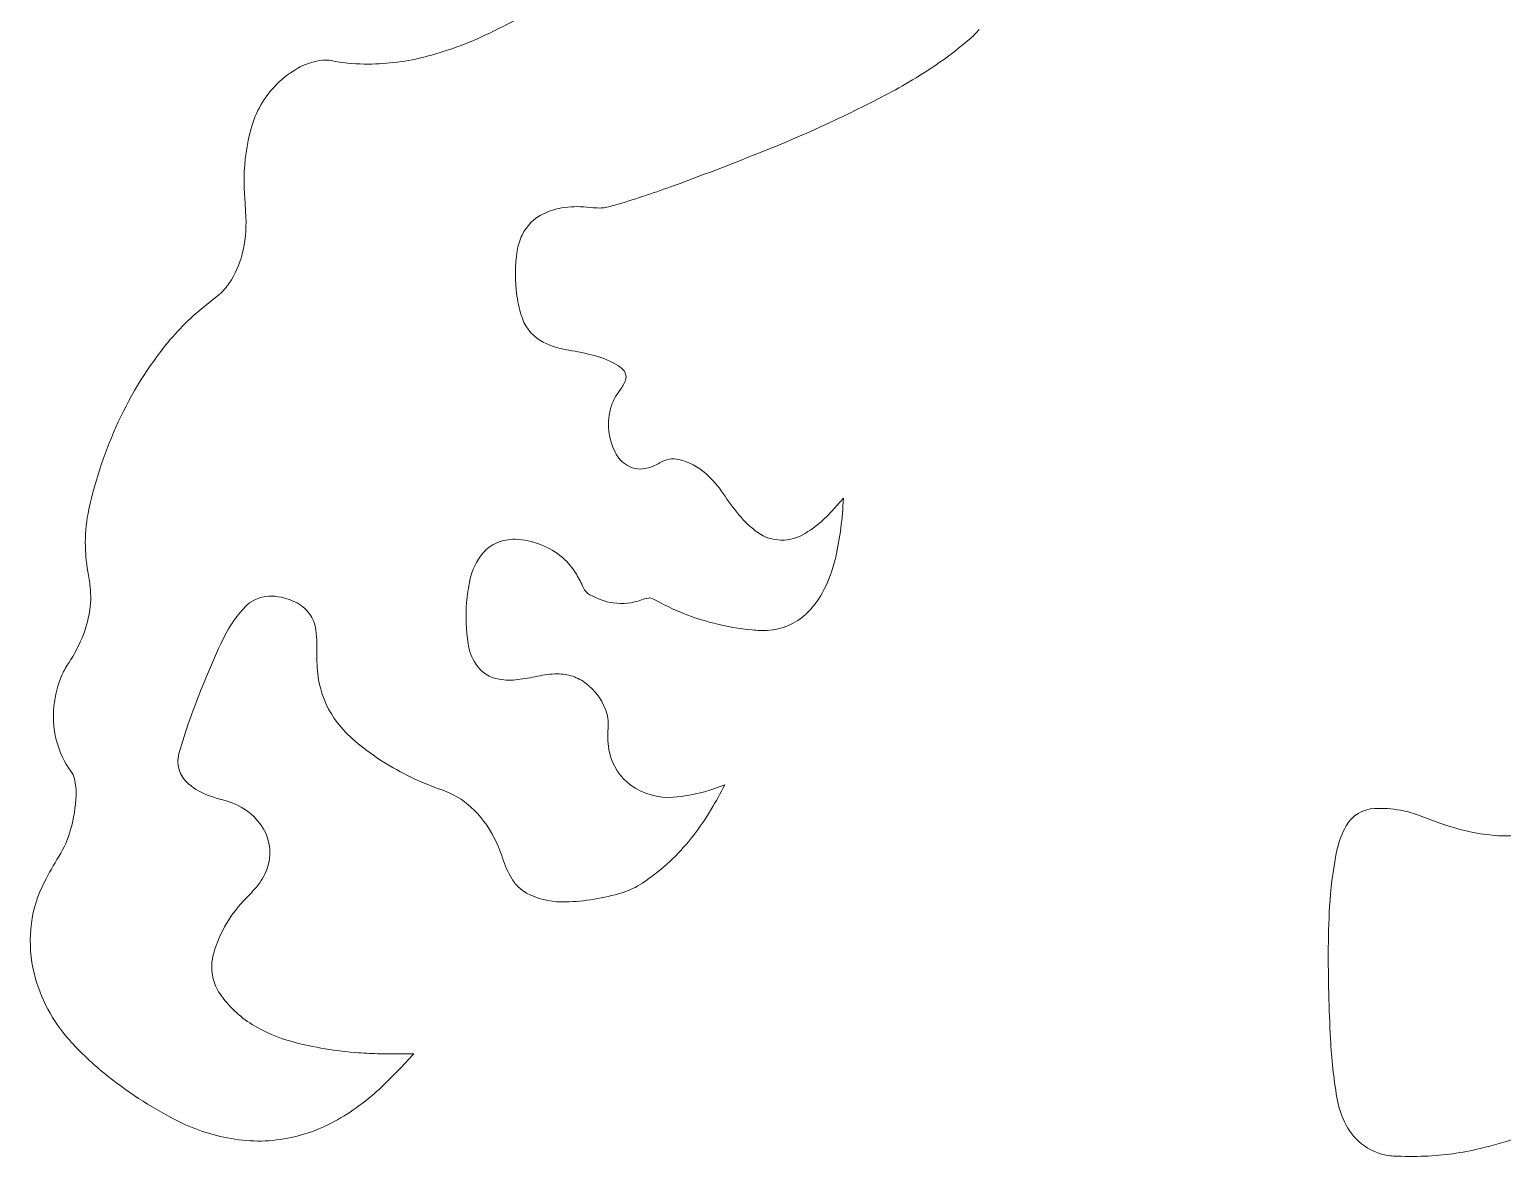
# Model space of a CAD drawing. Header units: centimetres. Extents: x -10.7 to 10.9, y -7.9 to 10.7.
# Drawn here: x -4.864 to -2.41, y 1.142 to 3.02 of the extents above; entities that cross this region are included whole.
import ezdxf

# ---------------------------------------------------------------- set-up
doc = ezdxf.new("R2010")
doc.units = ezdxf.units.CM
doc.header["$MEASUREMENT"] = 0
doc.layers.add('Capa 1', color=7, linetype='Continuous')

msp = doc.modelspace()

# ---------------------------------------------------------------- linework, layer by layer
at = {"layer": 'Capa 1', "color": 250, "lineweight": 18}
for points, knots in [([(-4.50525, 2.74044), (-4.50607, 2.75134), (-4.50639, 2.76229), (-4.50618, 2.77323), (-4.50618, 2.77323), (-4.50568, 2.80103), (-4.50171, 2.82864), (-4.49441, 2.85546), (-4.49441, 2.85546), (-4.48694, 2.88285), (-4.47256, 2.90788), (-4.45266, 2.92812), (-4.45266, 2.92812), (-4.44097, 2.94001), (-4.4275, 2.95004), (-4.41274, 2.9578), (-4.41274, 2.9578), (-4.40104, 2.96396), (-4.38823, 2.96777), (-4.37505, 2.96899), (-4.37505, 2.96899), (-4.37041, 2.96942), (-4.36574, 2.9692), (-4.36118, 2.96832), (-4.36118, 2.96832), (-4.34295, 2.9648), (-4.32448, 2.96288), (-4.30592, 2.96261), (-4.30592, 2.96261), (-4.27303, 2.96213), (-4.24024, 2.96588), (-4.20831, 2.97377), (-4.20831, 2.97377), (-4.16991, 2.98327), (-4.13263, 2.99686), (-4.09711, 3.01428), (-4.09711, 3.01428), (-4.05743, 3.03374), (-4.01836, 3.05442), (-3.97996, 3.07628), (-3.97996, 3.07628), (-3.94874, 3.09406), (-3.91923, 3.11465), (-3.89175, 3.13779), (-3.89175, 3.13779), (-3.86332, 3.16174), (-3.83849, 3.18965), (-3.81796, 3.22063), (-3.81796, 3.22063), (-3.80645, 3.23804), (-3.79763, 3.25709), (-3.79184, 3.27713), (-3.79184, 3.27713), (-3.79011, 3.28314), (-3.78876, 3.28926), (-3.78783, 3.29543), (-3.78783, 3.29543), (-3.78624, 3.30608), (-3.78505, 3.31678), (-3.78426, 3.3275), (-3.78426, 3.3275), (-3.78378, 3.33406), (-3.78294, 3.34059), (-3.78173, 3.34704), (-3.78173, 3.34704), (-3.78029, 3.35476), (-3.77628, 3.36177), (-3.77033, 3.3669), (-3.77033, 3.3669), (-3.76413, 3.37224), (-3.75631, 3.37532), (-3.74812, 3.37562), (-3.74812, 3.37562), (-3.73759, 3.37601), (-3.72715, 3.37368), (-3.71778, 3.36885), (-3.71778, 3.36885), (-3.71217, 3.36597), (-3.70673, 3.36282), (-3.70142, 3.35942), (-3.70142, 3.35942), (-3.69153, 3.35308), (-3.68067, 3.34839), (-3.66926, 3.34552), (-3.66926, 3.34552), (-3.65861, 3.34285), (-3.64759, 3.34189), (-3.63664, 3.34272), (-3.63664, 3.34272), (-3.62114, 3.34387), (-3.60604, 3.34819), (-3.59226, 3.35543), (-3.59226, 3.35543), (-3.57062, 3.3668), (-3.55361, 3.38532), (-3.54415, 3.40786), (-3.54415, 3.40786), (-3.53533, 3.42885), (-3.53032, 3.45126), (-3.52936, 3.47402), (-3.52936, 3.47402), (-3.52839, 3.49668), (-3.53081, 3.51934), (-3.53655, 3.54129), (-3.53655, 3.54129), (-3.5392, 3.55149), (-3.54387, 3.56105), (-3.5503, 3.5694), (-3.5503, 3.5694), (-3.56058, 3.58276), (-3.57626, 3.59085), (-3.5931, 3.5915), (-3.5931, 3.5915), (-3.61111, 3.59219), (-3.62908, 3.58972), (-3.64625, 3.5842), (-3.64625, 3.5842), (-3.66089, 3.57948), (-3.67491, 3.57301), (-3.688, 3.56493), (-3.688, 3.56493), (-3.69504, 3.56061), (-3.70226, 3.55659), (-3.70965, 3.55292), (-3.70965, 3.55292), (-3.71927, 3.54814), (-3.73013, 3.54637), (-3.74076, 3.54788), (-3.74076, 3.54788), (-3.76987, 3.55201), (-3.7972, 3.56439), (-3.8195, 3.58355), (-3.8195, 3.58355), (-3.83129, 3.5937), (-3.84153, 3.60551), (-3.8499, 3.61862), (-3.8499, 3.61862), (-3.85496, 3.62652), (-3.85798, 3.63555), (-3.85869, 3.64491), (-3.85869, 3.64491), (-3.85919, 3.65157), (-3.85937, 3.65825), (-3.85919, 3.66493), (-3.85919, 3.66493), (-3.85885, 3.67738), (-3.86022, 3.68981), (-3.86325, 3.70189), (-3.86325, 3.70189), (-3.86863, 3.72328), (-3.87715, 3.74374), (-3.88853, 3.76261), (-3.88853, 3.76261), (-3.90443, 3.78897), (-3.92308, 3.81354), (-3.94417, 3.83597), (-3.94417, 3.83597), (-3.95627, 3.84883), (-3.96897, 3.86111), (-3.98224, 3.87276)], [0, 0, 0, 0, 0.0243902, 0.0243902, 0.0243902, 0.0243902, 0.0487805, 0.0487805, 0.0487805, 0.0487805, 0.0731707, 0.0731707, 0.0731707, 0.0731707, 0.097561, 0.097561, 0.097561, 0.097561, 0.1219512, 0.1219512, 0.1219512, 0.1219512, 0.1463415, 0.1463415, 0.1463415, 0.1463415, 0.1707317, 0.1707317, 0.1707317, 0.1707317, 0.195122, 0.195122, 0.195122, 0.195122, 0.2195122, 0.2195122, 0.2195122, 0.2195122, 0.2439024, 0.2439024, 0.2439024, 0.2439024, 0.2682927, 0.2682927, 0.2682927, 0.2682927, 0.2926829, 0.2926829, 0.2926829, 0.2926829, 0.3170732, 0.3170732, 0.3170732, 0.3170732, 0.3414634, 0.3414634, 0.3414634, 0.3414634, 0.3658537, 0.3658537, 0.3658537, 0.3658537, 0.3902439, 0.3902439, 0.3902439, 0.3902439, 0.4146341, 0.4146341, 0.4146341, 0.4146341, 0.4390244, 0.4390244, 0.4390244, 0.4390244, 0.4634146, 0.4634146, 0.4634146, 0.4634146, 0.4878049, 0.4878049, 0.4878049, 0.4878049, 0.5121951, 0.5121951, 0.5121951, 0.5121951, 0.5365854, 0.5365854, 0.5365854, 0.5365854, 0.5609756, 0.5609756, 0.5609756, 0.5609756, 0.5853659, 0.5853659, 0.5853659, 0.5853659, 0.6097561, 0.6097561, 0.6097561, 0.6097561, 0.6341463, 0.6341463, 0.6341463, 0.6341463, 0.6585366, 0.6585366, 0.6585366, 0.6585366, 0.6829268, 0.6829268, 0.6829268, 0.6829268, 0.7073171, 0.7073171, 0.7073171, 0.7073171, 0.7317073, 0.7317073, 0.7317073, 0.7317073, 0.7560976, 0.7560976, 0.7560976, 0.7560976, 0.7804878, 0.7804878, 0.7804878, 0.7804878, 0.804878, 0.804878, 0.804878, 0.804878, 0.8292683, 0.8292683, 0.8292683, 0.8292683, 0.8536585, 0.8536585, 0.8536585, 0.8536585, 0.8780488, 0.8780488, 0.8780488, 0.8780488, 0.902439, 0.902439, 0.902439, 0.902439, 0.9268293, 0.9268293, 0.9268293, 0.9268293, 0.9512195, 0.9512195, 0.9512195, 0.9512195, 1, 1, 1, 1]), ([(-3.28144, 3.02026), (-3.28578, 3.01513), (-3.29051, 3.01035), (-3.29556, 3.00593), (-3.29556, 3.00593), (-3.31231, 2.99134), (-3.32985, 2.97769), (-3.34813, 2.96509), (-3.34813, 2.96509), (-3.37713, 2.9451), (-3.40729, 2.92688), (-3.43846, 2.9105), (-3.43846, 2.9105), (-3.50056, 2.87789), (-3.56423, 2.84835), (-3.62925, 2.82203), (-3.62925, 2.82203), (-3.68248, 2.80048), (-3.7361, 2.77981), (-3.79003, 2.76005), (-3.79003, 2.76005), (-3.82068, 2.74883), (-3.85167, 2.73851), (-3.88294, 2.72912), (-3.88294, 2.72912), (-3.89011, 2.72696), (-3.89739, 2.72508), (-3.90472, 2.7235), (-3.90472, 2.7235), (-3.90728, 2.72293), (-3.90992, 2.72266), (-3.91254, 2.7227), (-3.91254, 2.7227), (-3.92011, 2.72277), (-3.92767, 2.72321), (-3.93521, 2.72405), (-3.93521, 2.72405), (-3.94924, 2.72558), (-3.96341, 2.72514), (-3.97732, 2.72273), (-3.97732, 2.72273), (-3.98775, 2.72093), (-3.99786, 2.71771), (-4.00741, 2.71316), (-4.00741, 2.71316), (-4.02302, 2.70571), (-4.03562, 2.69316), (-4.04316, 2.6776), (-4.04316, 2.6776), (-4.04715, 2.66936), (-4.04988, 2.66057), (-4.05126, 2.65154), (-4.05126, 2.65154), (-4.05507, 2.62657), (-4.05524, 2.60119), (-4.05176, 2.57619), (-4.05176, 2.57619), (-4.04997, 2.56327), (-4.04686, 2.5506), (-4.0425, 2.53832), (-4.0425, 2.53832), (-4.03645, 2.52128), (-4.02404, 2.50725), (-4.00785, 2.49916), (-4.00785, 2.49916), (-3.9946, 2.49255), (-3.98041, 2.48802), (-3.96579, 2.48571), (-3.96579, 2.48571), (-3.95124, 2.48341), (-3.9368, 2.4804), (-3.92255, 2.47666), (-3.92255, 2.47666), (-3.90854, 2.47301), (-3.89514, 2.46735), (-3.88276, 2.45988), (-3.88276, 2.45988), (-3.87899, 2.45761), (-3.87571, 2.45464), (-3.87309, 2.45113), (-3.87309, 2.45113), (-3.86989, 2.44685), (-3.869, 2.44127), (-3.87074, 2.43623), (-3.87074, 2.43623), (-3.87279, 2.43032), (-3.87576, 2.4248), (-3.87958, 2.41986), (-3.87958, 2.41986), (-3.88316, 2.41521), (-3.88635, 2.4103), (-3.88913, 2.40514), (-3.88913, 2.40514), (-3.89245, 2.39899), (-3.89492, 2.39242), (-3.8965, 2.38563), (-3.8965, 2.38563), (-3.90197, 2.36203), (-3.89906, 2.33727), (-3.88826, 2.31559), (-3.88826, 2.31559), (-3.88368, 2.30641), (-3.87655, 2.29873), (-3.86771, 2.29352), (-3.86771, 2.29352), (-3.85907, 2.28843), (-3.84891, 2.28662), (-3.83906, 2.2884), (-3.83906, 2.2884), (-3.82998, 2.29006), (-3.82131, 2.2934), (-3.81347, 2.29824), (-3.81347, 2.29824), (-3.804, 2.30411), (-3.79257, 2.30596), (-3.78174, 2.30337), (-3.78174, 2.30337), (-3.76515, 2.29941), (-3.74978, 2.29139), (-3.73703, 2.28003), (-3.73703, 2.28003), (-3.72602, 2.2702), (-3.71629, 2.25904), (-3.70806, 2.24678), (-3.70806, 2.24678), (-3.69986, 2.23458), (-3.69109, 2.22277), (-3.68178, 2.21139), (-3.68178, 2.21139), (-3.67261, 2.20016), (-3.66199, 2.19019), (-3.65021, 2.18172), (-3.65021, 2.18172), (-3.63904, 2.1737), (-3.62564, 2.16931), (-3.61187, 2.16919), (-3.61187, 2.16919), (-3.59774, 2.16905), (-3.58384, 2.17288), (-3.57177, 2.18025), (-3.57177, 2.18025), (-3.55868, 2.18826), (-3.54653, 2.19773), (-3.53557, 2.20849)], [0, 0, 0, 0, 0.027027, 0.027027, 0.027027, 0.027027, 0.0540541, 0.0540541, 0.0540541, 0.0540541, 0.0810811, 0.0810811, 0.0810811, 0.0810811, 0.1081081, 0.1081081, 0.1081081, 0.1081081, 0.1351351, 0.1351351, 0.1351351, 0.1351351, 0.1621622, 0.1621622, 0.1621622, 0.1621622, 0.1891892, 0.1891892, 0.1891892, 0.1891892, 0.2162162, 0.2162162, 0.2162162, 0.2162162, 0.2432432, 0.2432432, 0.2432432, 0.2432432, 0.2702703, 0.2702703, 0.2702703, 0.2702703, 0.2972973, 0.2972973, 0.2972973, 0.2972973, 0.3243243, 0.3243243, 0.3243243, 0.3243243, 0.3513514, 0.3513514, 0.3513514, 0.3513514, 0.3783784, 0.3783784, 0.3783784, 0.3783784, 0.4054054, 0.4054054, 0.4054054, 0.4054054, 0.4324324, 0.4324324, 0.4324324, 0.4324324, 0.4594595, 0.4594595, 0.4594595, 0.4594595, 0.4864865, 0.4864865, 0.4864865, 0.4864865, 0.5135135, 0.5135135, 0.5135135, 0.5135135, 0.5405405, 0.5405405, 0.5405405, 0.5405405, 0.5675676, 0.5675676, 0.5675676, 0.5675676, 0.5945946, 0.5945946, 0.5945946, 0.5945946, 0.6216216, 0.6216216, 0.6216216, 0.6216216, 0.6486486, 0.6486486, 0.6486486, 0.6486486, 0.6756757, 0.6756757, 0.6756757, 0.6756757, 0.7027027, 0.7027027, 0.7027027, 0.7027027, 0.7297297, 0.7297297, 0.7297297, 0.7297297, 0.7567568, 0.7567568, 0.7567568, 0.7567568, 0.7837838, 0.7837838, 0.7837838, 0.7837838, 0.8108108, 0.8108108, 0.8108108, 0.8108108, 0.8378378, 0.8378378, 0.8378378, 0.8378378, 0.8648649, 0.8648649, 0.8648649, 0.8648649, 0.8918919, 0.8918919, 0.8918919, 0.8918919, 0.9189189, 0.9189189, 0.9189189, 0.9189189, 0.9459459, 0.9459459, 0.9459459, 0.9459459, 1, 1, 1, 1]), ([(-4.5482, 2.57805), (-4.54163, 2.5838), (-4.53585, 2.59036), (-4.53096, 2.59759), (-4.53096, 2.59759), (-4.52104, 2.61223), (-4.51378, 2.62846), (-4.50947, 2.64561), (-4.50947, 2.64561), (-4.50435, 2.66588), (-4.50226, 2.6868), (-4.50325, 2.70768)], [0, 0, 0, 0, 0.25, 0.25, 0.25, 0.25, 0.5, 0.5, 0.5, 0.5, 1, 1, 1, 1]), ([(-3.70517, 1.7614), (-3.71262, 1.74741), (-3.72039, 1.73358), (-3.72845, 1.71992), (-3.72845, 1.71992), (-3.73957, 1.70114), (-3.75215, 1.68326), (-3.76612, 1.66647), (-3.76612, 1.66647), (-3.78812, 1.64002), (-3.81384, 1.6169), (-3.84245, 1.59781), (-3.84245, 1.59781), (-3.853, 1.59079), (-3.86451, 1.58534), (-3.87662, 1.58165), (-3.87662, 1.58165), (-3.90717, 1.57231), (-3.93885, 1.56713), (-3.97078, 1.5662), (-3.97078, 1.5662), (-3.99055, 1.56563), (-4.0102, 1.56942), (-4.02834, 1.57728), (-4.02834, 1.57728), (-4.03517, 1.58022), (-4.04148, 1.58421), (-4.04709, 1.58909), (-4.04709, 1.58909), (-4.05236, 1.59368), (-4.05684, 1.59909), (-4.06036, 1.60512), (-4.06036, 1.60512), (-4.06659, 1.61583), (-4.07166, 1.62719), (-4.07548, 1.63897), (-4.07548, 1.63897), (-4.07931, 1.65074), (-4.08404, 1.6622), (-4.08963, 1.67323), (-4.08963, 1.67323), (-4.09935, 1.6924), (-4.11245, 1.70967), (-4.12827, 1.72421), (-4.12827, 1.72421), (-4.14215, 1.73696), (-4.15849, 1.7467), (-4.17629, 1.75286), (-4.17629, 1.75286), (-4.20861, 1.76401), (-4.23965, 1.77859), (-4.26886, 1.79635), (-4.26886, 1.79635), (-4.28384, 1.80543), (-4.29824, 1.81546), (-4.31194, 1.82636), (-4.31194, 1.82636), (-4.32381, 1.83578), (-4.33479, 1.84626), (-4.34476, 1.85767), (-4.34476, 1.85767), (-4.36076, 1.87596), (-4.37234, 1.8977), (-4.37862, 1.92117), (-4.37862, 1.92117), (-4.38219, 1.93447), (-4.38423, 1.94812), (-4.38469, 1.96187), (-4.38469, 1.96187), (-4.38509, 1.97348), (-4.38527, 1.9851), (-4.38521, 1.99671), (-4.38521, 1.99671), (-4.38517, 2.0042), (-4.3856, 2.01168), (-4.38652, 2.0191), (-4.38652, 2.0191), (-4.3877, 2.02898), (-4.39144, 2.03837), (-4.39736, 2.04636), (-4.39736, 2.04636), (-4.40364, 2.05487), (-4.41189, 2.0617), (-4.42143, 2.06626), (-4.42143, 2.06626), (-4.43324, 2.07194), (-4.44605, 2.07525), (-4.45914, 2.076), (-4.45914, 2.076), (-4.47476, 2.07691), (-4.49004, 2.07139), (-4.50145, 2.0607), (-4.50145, 2.0607), (-4.5096, 2.05308), (-4.51687, 2.0446), (-4.52316, 2.0354), (-4.52316, 2.0354), (-4.53156, 2.02311), (-4.53888, 2.01013), (-4.54509, 1.99659), (-4.54509, 1.99659), (-4.56405, 1.95516), (-4.58127, 1.91295), (-4.59666, 1.87007), (-4.59666, 1.87007), (-4.60337, 1.8514), (-4.60942, 1.83251), (-4.6148, 1.8134), (-4.6148, 1.8134), (-4.61758, 1.80353), (-4.61708, 1.79301), (-4.61337, 1.78343), (-4.61337, 1.78343), (-4.61019, 1.77528), (-4.60497, 1.76807), (-4.59819, 1.76253), (-4.59819, 1.76253), (-4.58798, 1.75416), (-4.57643, 1.7476), (-4.56404, 1.74307), (-4.56404, 1.74307), (-4.5567, 1.7404), (-4.54922, 1.73813), (-4.54162, 1.7363), (-4.54162, 1.7363), (-4.52743, 1.73287), (-4.51399, 1.7268), (-4.50205, 1.71839), (-4.50205, 1.71839), (-4.49083, 1.71049), (-4.48139, 1.70035), (-4.47434, 1.68859), (-4.47434, 1.68859), (-4.46197, 1.66806), (-4.45976, 1.64296), (-4.46827, 1.62055), (-4.46827, 1.62055), (-4.47229, 1.61003), (-4.47803, 1.60027), (-4.48526, 1.59164), (-4.48526, 1.59164), (-4.49067, 1.58523), (-4.49633, 1.57904), (-4.50226, 1.57311), (-4.50226, 1.57311), (-4.52794, 1.54742), (-4.54669, 1.51567), (-4.55679, 1.48077), (-4.55679, 1.48077), (-4.56061, 1.46752), (-4.56109, 1.45352), (-4.55818, 1.44003), (-4.55818, 1.44003), (-4.55612, 1.43054), (-4.55224, 1.42156), (-4.54671, 1.41355), (-4.54671, 1.41355), (-4.53242, 1.39285), (-4.51403, 1.37532), (-4.49264, 1.36207), (-4.49264, 1.36207), (-4.47207, 1.34932), (-4.44974, 1.33969), (-4.42636, 1.33346), (-4.42636, 1.33346), (-4.39005, 1.32379), (-4.35292, 1.31758), (-4.31543, 1.31491), (-4.31543, 1.31491), (-4.30351, 1.31406), (-4.29154, 1.31351), (-4.27957, 1.31327), (-4.27957, 1.31327), (-4.2609, 1.31288), (-4.24223, 1.31279), (-4.22356, 1.31302), (-4.22356, 1.31302), (-4.24056, 1.29434), (-4.25817, 1.2762), (-4.27636, 1.25867), (-4.27636, 1.25867), (-4.30022, 1.23568), (-4.32708, 1.21601), (-4.35619, 1.20019), (-4.35619, 1.20019), (-4.3785, 1.18808), (-4.4024, 1.17919), (-4.4272, 1.17377), (-4.4272, 1.17377), (-4.46032, 1.16655), (-4.49454, 1.16586), (-4.52792, 1.17175), (-4.52792, 1.17175), (-4.56011, 1.17744), (-4.59128, 1.18796), (-4.62035, 1.20296), (-4.62035, 1.20296), (-4.6626, 1.22474), (-4.70247, 1.25085), (-4.73936, 1.28083), (-4.73936, 1.28083), (-4.76172, 1.299), (-4.78244, 1.31912), (-4.80128, 1.34092), (-4.80128, 1.34092), (-4.82975, 1.3739), (-4.84926, 1.41366), (-4.85795, 1.45635), (-4.85795, 1.45635), (-4.86291, 1.48073), (-4.86376, 1.5058), (-4.86048, 1.53046), (-4.86048, 1.53046), (-4.85727, 1.55456), (-4.84997, 1.57793), (-4.83887, 1.59957), (-4.83887, 1.59957), (-4.83145, 1.61409), (-4.82342, 1.62829), (-4.81482, 1.64215), (-4.81482, 1.64215), (-4.80619, 1.65609), (-4.79955, 1.67116), (-4.79514, 1.68694), (-4.79514, 1.68694), (-4.78997, 1.70547), (-4.7869, 1.72454), (-4.78605, 1.74376), (-4.78605, 1.74376), (-4.78563, 1.75304), (-4.78658, 1.76232), (-4.78884, 1.77132), (-4.78884, 1.77132), (-4.78999, 1.77591), (-4.792, 1.78021), (-4.79476, 1.78406), (-4.79476, 1.78406), (-4.80579, 1.79937), (-4.81391, 1.8166), (-4.81869, 1.83486), (-4.81869, 1.83486), (-4.823, 1.85139), (-4.82465, 1.86851), (-4.82356, 1.88557), (-4.82356, 1.88557), (-4.82241, 1.90376), (-4.81853, 1.92168), (-4.81206, 1.93872), (-4.81206, 1.93872), (-4.80915, 1.94644), (-4.80535, 1.95378), (-4.80079, 1.96065), (-4.80079, 1.96065), (-4.7923, 1.97337), (-4.78489, 1.98678), (-4.77859, 2.0007), (-4.77859, 2.0007), (-4.77176, 2.01582), (-4.76684, 2.03172), (-4.76397, 2.04805), (-4.76397, 2.04805), (-4.76146, 2.06215), (-4.76103, 2.07654), (-4.76266, 2.09079), (-4.76266, 2.09079), (-4.76367, 2.0995), (-4.76493, 2.10818), (-4.76645, 2.11682), (-4.76645, 2.11682), (-4.76926, 2.1329), (-4.7707, 2.14919), (-4.77075, 2.16551), (-4.77075, 2.16551), (-4.77079, 2.18404), (-4.76879, 2.20251), (-4.76477, 2.2206), (-4.76477, 2.2206), (-4.75364, 2.27078), (-4.73721, 2.31963), (-4.71576, 2.36632), (-4.71576, 2.36632), (-4.69395, 2.41381), (-4.66612, 2.45831), (-4.63299, 2.49872), (-4.63299, 2.49872), (-4.61236, 2.5239), (-4.58878, 2.54655), (-4.56281, 2.56615)], [0, 0, 0, 0, 0.0136986, 0.0136986, 0.0136986, 0.0136986, 0.0273973, 0.0273973, 0.0273973, 0.0273973, 0.0410959, 0.0410959, 0.0410959, 0.0410959, 0.0547945, 0.0547945, 0.0547945, 0.0547945, 0.0684932, 0.0684932, 0.0684932, 0.0684932, 0.0821918, 0.0821918, 0.0821918, 0.0821918, 0.0958904, 0.0958904, 0.0958904, 0.0958904, 0.109589, 0.109589, 0.109589, 0.109589, 0.1232877, 0.1232877, 0.1232877, 0.1232877, 0.1369863, 0.1369863, 0.1369863, 0.1369863, 0.1506849, 0.1506849, 0.1506849, 0.1506849, 0.1643836, 0.1643836, 0.1643836, 0.1643836, 0.1780822, 0.1780822, 0.1780822, 0.1780822, 0.1917808, 0.1917808, 0.1917808, 0.1917808, 0.2054795, 0.2054795, 0.2054795, 0.2054795, 0.2191781, 0.2191781, 0.2191781, 0.2191781, 0.2328767, 0.2328767, 0.2328767, 0.2328767, 0.2465753, 0.2465753, 0.2465753, 0.2465753, 0.260274, 0.260274, 0.260274, 0.260274, 0.2739726, 0.2739726, 0.2739726, 0.2739726, 0.2876712, 0.2876712, 0.2876712, 0.2876712, 0.3013699, 0.3013699, 0.3013699, 0.3013699, 0.3150685, 0.3150685, 0.3150685, 0.3150685, 0.3287671, 0.3287671, 0.3287671, 0.3287671, 0.3424658, 0.3424658, 0.3424658, 0.3424658, 0.3561644, 0.3561644, 0.3561644, 0.3561644, 0.369863, 0.369863, 0.369863, 0.369863, 0.3835616, 0.3835616, 0.3835616, 0.3835616, 0.3972603, 0.3972603, 0.3972603, 0.3972603, 0.4109589, 0.4109589, 0.4109589, 0.4109589, 0.4246575, 0.4246575, 0.4246575, 0.4246575, 0.4383562, 0.4383562, 0.4383562, 0.4383562, 0.4520548, 0.4520548, 0.4520548, 0.4520548, 0.4657534, 0.4657534, 0.4657534, 0.4657534, 0.4794521, 0.4794521, 0.4794521, 0.4794521, 0.4931507, 0.4931507, 0.4931507, 0.4931507, 0.5068493, 0.5068493, 0.5068493, 0.5068493, 0.5205479, 0.5205479, 0.5205479, 0.5205479, 0.5342466, 0.5342466, 0.5342466, 0.5342466, 0.5479452, 0.5479452, 0.5479452, 0.5479452, 0.5616438, 0.5616438, 0.5616438, 0.5616438, 0.5753425, 0.5753425, 0.5753425, 0.5753425, 0.5890411, 0.5890411, 0.5890411, 0.5890411, 0.6027397, 0.6027397, 0.6027397, 0.6027397, 0.6164384, 0.6164384, 0.6164384, 0.6164384, 0.630137, 0.630137, 0.630137, 0.630137, 0.6438356, 0.6438356, 0.6438356, 0.6438356, 0.6575342, 0.6575342, 0.6575342, 0.6575342, 0.6712329, 0.6712329, 0.6712329, 0.6712329, 0.6849315, 0.6849315, 0.6849315, 0.6849315, 0.6986301, 0.6986301, 0.6986301, 0.6986301, 0.7123288, 0.7123288, 0.7123288, 0.7123288, 0.7260274, 0.7260274, 0.7260274, 0.7260274, 0.739726, 0.739726, 0.739726, 0.739726, 0.7534247, 0.7534247, 0.7534247, 0.7534247, 0.7671233, 0.7671233, 0.7671233, 0.7671233, 0.7808219, 0.7808219, 0.7808219, 0.7808219, 0.7945205, 0.7945205, 0.7945205, 0.7945205, 0.8082192, 0.8082192, 0.8082192, 0.8082192, 0.8219178, 0.8219178, 0.8219178, 0.8219178, 0.8356164, 0.8356164, 0.8356164, 0.8356164, 0.8493151, 0.8493151, 0.8493151, 0.8493151, 0.8630137, 0.8630137, 0.8630137, 0.8630137, 0.8767123, 0.8767123, 0.8767123, 0.8767123, 0.890411, 0.890411, 0.890411, 0.890411, 0.9041096, 0.9041096, 0.9041096, 0.9041096, 0.9178082, 0.9178082, 0.9178082, 0.9178082, 0.9315068, 0.9315068, 0.9315068, 0.9315068, 0.9452055, 0.9452055, 0.9452055, 0.9452055, 0.9589041, 0.9589041, 0.9589041, 0.9589041, 0.9726027, 0.9726027, 0.9726027, 0.9726027, 1, 1, 1, 1]), ([(-3.50791, 2.23892), (-3.50924, 2.20585), (-3.51352, 2.17297), (-3.52069, 2.14065), (-3.52069, 2.14065), (-3.52525, 2.12008), (-3.53268, 2.10023), (-3.54278, 2.0817), (-3.54278, 2.0817), (-3.5498, 2.06881), (-3.55875, 2.05706), (-3.56933, 2.04689), (-3.56933, 2.04689), (-3.58698, 2.0299), (-3.61023, 2.01993), (-3.6347, 2.01888), (-3.6347, 2.01888), (-3.64305, 2.0185), (-3.65142, 2.01873), (-3.65974, 2.01953), (-3.65974, 2.01953), (-3.68121, 2.02162), (-3.70249, 2.02531), (-3.7234, 2.03057), (-3.7234, 2.03057), (-3.74022, 2.03482), (-3.75674, 2.04017), (-3.77284, 2.04659), (-3.77284, 2.04659), (-3.79037, 2.05356), (-3.80747, 2.0616), (-3.82402, 2.07065)], [0, 0, 0, 0, 0.1111111, 0.1111111, 0.1111111, 0.1111111, 0.2222222, 0.2222222, 0.2222222, 0.2222222, 0.3333333, 0.3333333, 0.3333333, 0.3333333, 0.4444444, 0.4444444, 0.4444444, 0.4444444, 0.5555556, 0.5555556, 0.5555556, 0.5555556, 0.6666667, 0.6666667, 0.6666667, 0.6666667, 0.7777778, 0.7777778, 0.7777778, 0.7777778, 1, 1, 1, 1]), ([(-3.53557, 2.20849), (-3.53557, 2.20849), (-3.52748, 2.2169), (-3.52748, 2.2169), (-3.52748, 2.2169), (-3.52748, 2.2169), (-3.50791, 2.23892), (-3.50791, 2.23892)], [0, 0, 0, 0, 0.3333333, 0.3333333, 0.3333333, 0.3333333, 1, 1, 1, 1]), ([(-2.51422, 1.69757), (-2.4923, 1.68961), (-2.46969, 1.68368), (-2.44667, 1.67986), (-2.44667, 1.67986), (-2.42016, 1.67545), (-2.39309, 1.6752), (-2.3665, 1.6791), (-2.3665, 1.6791), (-2.34758, 1.68189), (-2.32925, 1.68783), (-2.31229, 1.69668), (-2.31229, 1.69668), (-2.29527, 1.70556), (-2.27984, 1.71721), (-2.26665, 1.73117), (-2.26665, 1.73117), (-2.24885, 1.75002), (-2.23439, 1.77175), (-2.22391, 1.79545), (-2.22391, 1.79545), (-2.20715, 1.83331), (-2.19444, 1.87285), (-2.186, 1.91338), (-2.186, 1.91338), (-2.18098, 1.9374), (-2.17809, 1.96183), (-2.17734, 1.98637), (-2.17734, 1.98637), (-2.17715, 1.99249), (-2.1765, 1.99859), (-2.17542, 2.00463), (-2.17542, 2.00463), (-2.17112, 2.02859), (-2.1641, 2.05198), (-2.1545, 2.07435), (-2.1545, 2.07435), (-2.14626, 2.09355), (-2.13552, 2.11157), (-2.12255, 2.12794), (-2.12255, 2.12794), (-2.09775, 2.15925), (-2.06385, 2.18205), (-2.02553, 2.19324), (-2.02553, 2.19324), (-2.00094, 2.20043), (-1.97561, 2.20481), (-1.95003, 2.20632), (-1.95003, 2.20632), (-1.91885, 2.20817), (-1.88755, 2.20552), (-1.85712, 2.19846)], [0, 0, 0, 0, 0.0714286, 0.0714286, 0.0714286, 0.0714286, 0.1428571, 0.1428571, 0.1428571, 0.1428571, 0.2142857, 0.2142857, 0.2142857, 0.2142857, 0.2857143, 0.2857143, 0.2857143, 0.2857143, 0.3571429, 0.3571429, 0.3571429, 0.3571429, 0.4285714, 0.4285714, 0.4285714, 0.4285714, 0.5, 0.5, 0.5, 0.5, 0.5714286, 0.5714286, 0.5714286, 0.5714286, 0.6428571, 0.6428571, 0.6428571, 0.6428571, 0.7142857, 0.7142857, 0.7142857, 0.7142857, 0.7857143, 0.7857143, 0.7857143, 0.7857143, 0.8571429, 0.8571429, 0.8571429, 0.8571429, 1, 1, 1, 1]), ([(-3.82831, 2.07244), (-3.82976, 2.07289), (-3.8313, 2.07298), (-3.83278, 2.07273), (-3.83278, 2.07273), (-3.83669, 2.0721), (-3.84051, 2.07105), (-3.8442, 2.06965), (-3.8442, 2.06965), (-3.85914, 2.06396), (-3.87532, 2.06222), (-3.89112, 2.06461), (-3.89112, 2.06461), (-3.9048, 2.06667), (-3.91799, 2.07125), (-3.93001, 2.07811), (-3.93001, 2.07811), (-3.93478, 2.08083), (-3.93858, 2.08495), (-3.94089, 2.08992), (-3.94089, 2.08992), (-3.94445, 2.09757), (-3.94839, 2.10502), (-3.95269, 2.11226), (-3.95269, 2.11226), (-3.95892, 2.12274), (-3.96679, 2.13217), (-3.97602, 2.14018), (-3.97602, 2.14018), (-3.98672, 2.14949), (-3.99895, 2.15685), (-4.01219, 2.16197), (-4.01219, 2.16197), (-4.02578, 2.16721), (-4.04016, 2.17011), (-4.05472, 2.17057), (-4.05472, 2.17057), (-4.06517, 2.17088), (-4.07557, 2.16892), (-4.08518, 2.16479), (-4.08518, 2.16479), (-4.09414, 2.16095), (-4.10206, 2.15505), (-4.10833, 2.14758), (-4.10833, 2.14758), (-4.11914, 2.13465), (-4.12658, 2.11927), (-4.12999, 2.10277), (-4.12999, 2.10277), (-4.13255, 2.0903), (-4.13437, 2.07769), (-4.13544, 2.06502), (-4.13544, 2.06502), (-4.13732, 2.0423), (-4.13656, 2.01944), (-4.13315, 1.9969), (-4.13315, 1.9969), (-4.13127, 1.98449), (-4.12674, 1.97263), (-4.11984, 1.96213), (-4.11984, 1.96213), (-4.11109, 1.9488), (-4.09713, 1.93976), (-4.08138, 1.93726), (-4.08138, 1.93726), (-4.0711, 1.93562), (-4.06065, 1.93544), (-4.05034, 1.93676), (-4.05034, 1.93676), (-4.03933, 1.93815), (-4.02838, 1.94005), (-4.01754, 1.94246), (-4.01754, 1.94246), (-4.00669, 1.94488), (-3.99561, 1.94617), (-3.98448, 1.94631), (-3.98448, 1.94631), (-3.97573, 1.9464), (-3.96702, 1.94505), (-3.95873, 1.94228), (-3.95873, 1.94228), (-3.95063, 1.93957), (-3.94305, 1.93551), (-3.93632, 1.93024), (-3.93632, 1.93024), (-3.92227, 1.91924), (-3.91131, 1.90476), (-3.90455, 1.88822), (-3.90455, 1.88822), (-3.90033, 1.87795), (-3.8987, 1.8668), (-3.89978, 1.85575), (-3.89978, 1.85575), (-3.9011, 1.84223), (-3.90032, 1.82858), (-3.89747, 1.81528), (-3.89747, 1.81528), (-3.89274, 1.7932), (-3.87993, 1.77368), (-3.86154, 1.76055), (-3.86154, 1.76055), (-3.84111, 1.74597), (-3.81623, 1.739), (-3.7912, 1.74085), (-3.7912, 1.74085), (-3.77362, 1.74216), (-3.75621, 1.74524), (-3.73926, 1.75002)], [0, 0, 0, 0, 0.0357143, 0.0357143, 0.0357143, 0.0357143, 0.0714286, 0.0714286, 0.0714286, 0.0714286, 0.1071429, 0.1071429, 0.1071429, 0.1071429, 0.1428571, 0.1428571, 0.1428571, 0.1428571, 0.1785714, 0.1785714, 0.1785714, 0.1785714, 0.2142857, 0.2142857, 0.2142857, 0.2142857, 0.25, 0.25, 0.25, 0.25, 0.2857143, 0.2857143, 0.2857143, 0.2857143, 0.3214286, 0.3214286, 0.3214286, 0.3214286, 0.3571429, 0.3571429, 0.3571429, 0.3571429, 0.3928571, 0.3928571, 0.3928571, 0.3928571, 0.4285714, 0.4285714, 0.4285714, 0.4285714, 0.4642857, 0.4642857, 0.4642857, 0.4642857, 0.5, 0.5, 0.5, 0.5, 0.5357143, 0.5357143, 0.5357143, 0.5357143, 0.5714286, 0.5714286, 0.5714286, 0.5714286, 0.6071429, 0.6071429, 0.6071429, 0.6071429, 0.6428571, 0.6428571, 0.6428571, 0.6428571, 0.6785714, 0.6785714, 0.6785714, 0.6785714, 0.7142857, 0.7142857, 0.7142857, 0.7142857, 0.75, 0.75, 0.75, 0.75, 0.7857143, 0.7857143, 0.7857143, 0.7857143, 0.8214286, 0.8214286, 0.8214286, 0.8214286, 0.8571429, 0.8571429, 0.8571429, 0.8571429, 0.8928571, 0.8928571, 0.8928571, 0.8928571, 0.9285714, 0.9285714, 0.9285714, 0.9285714, 1, 1, 1, 1]), ([(-3.73926, 1.75002), (-3.73926, 1.75002), (-3.72887, 1.75322), (-3.72887, 1.75322), (-3.72887, 1.75322), (-3.72887, 1.75322), (-3.70517, 1.7614), (-3.70517, 1.7614)], [0, 0, 0, 0, 0.3333333, 0.3333333, 0.3333333, 0.3333333, 1, 1, 1, 1]), ([(-2.01212, 1.30354), (-2.04527, 1.28955), (-2.07927, 1.2777), (-2.11396, 1.26809), (-2.11396, 1.26809), (-2.1486, 1.25847), (-2.18308, 1.2483), (-2.21738, 1.23755), (-2.21738, 1.23755), (-2.23548, 1.23186), (-2.25325, 1.22516), (-2.27061, 1.21749), (-2.27061, 1.21749), (-2.28796, 1.20983), (-2.30544, 1.20243), (-2.32302, 1.19534), (-2.32302, 1.19534), (-2.3633, 1.17907), (-2.40468, 1.16574), (-2.44687, 1.15543), (-2.44687, 1.15543), (-2.47709, 1.14805), (-2.50797, 1.14375), (-2.53906, 1.1426), (-2.53906, 1.1426), (-2.5566, 1.14194), (-2.57417, 1.142), (-2.59169, 1.14276), (-2.59169, 1.14276), (-2.59577, 1.14294), (-2.59982, 1.14343), (-2.60381, 1.14421), (-2.60381, 1.14421), (-2.61871, 1.14714), (-2.63268, 1.15365), (-2.64455, 1.16315), (-2.64455, 1.16315), (-2.6568, 1.17296), (-2.6666, 1.18548), (-2.67318, 1.19975), (-2.67318, 1.19975), (-2.67916, 1.21275), (-2.68339, 1.22646), (-2.68577, 1.24056), (-2.68577, 1.24056), (-2.69118, 1.27263), (-2.69476, 1.30499), (-2.69643, 1.33748), (-2.69643, 1.33748), (-2.69907, 1.38813), (-2.70029, 1.43882), (-2.70007, 1.48953), (-2.70007, 1.48953), (-2.69997, 1.5161), (-2.69901, 1.54265), (-2.69719, 1.56914), (-2.69719, 1.56914), (-2.69522, 1.59786), (-2.69116, 1.62639), (-2.68505, 1.65452), (-2.68505, 1.65452), (-2.68212, 1.66807), (-2.67712, 1.68108), (-2.67025, 1.69312), (-2.67025, 1.69312), (-2.66054, 1.71016), (-2.64279, 1.72104), (-2.62319, 1.72197), (-2.62319, 1.72197), (-2.60868, 1.72268), (-2.59415, 1.72171), (-2.57986, 1.71908), (-2.57986, 1.71908), (-2.57008, 1.7173), (-2.56049, 1.71465), (-2.5512, 1.71118)], [0, 0, 0, 0, 0.05, 0.05, 0.05, 0.05, 0.1, 0.1, 0.1, 0.1, 0.15, 0.15, 0.15, 0.15, 0.2, 0.2, 0.2, 0.2, 0.25, 0.25, 0.25, 0.25, 0.3, 0.3, 0.3, 0.3, 0.35, 0.35, 0.35, 0.35, 0.4, 0.4, 0.4, 0.4, 0.45, 0.45, 0.45, 0.45, 0.5, 0.5, 0.5, 0.5, 0.55, 0.55, 0.55, 0.55, 0.6, 0.6, 0.6, 0.6, 0.65, 0.65, 0.65, 0.65, 0.7, 0.7, 0.7, 0.7, 0.75, 0.75, 0.75, 0.75, 0.8, 0.8, 0.8, 0.8, 0.85, 0.85, 0.85, 0.85, 0.9, 0.9, 0.9, 0.9, 1, 1, 1, 1])]:
    msp.add_open_spline(points, degree=3, knots=knots, dxfattribs=at)
for points in [[(-4.50325, 2.70768), (-4.50325, 2.70768), (-4.50525, 2.74044), (-4.50525, 2.74044)], [(-4.56281, 2.56615), (-4.56281, 2.56615), (-4.5482, 2.57805), (-4.5482, 2.57805)], [(-3.82402, 2.07065), (-3.82402, 2.07065), (-3.82831, 2.07244), (-3.82831, 2.07244)], [(-2.5512, 1.71118), (-2.5512, 1.71118), (-2.51422, 1.69757), (-2.51422, 1.69757)]]:
    msp.add_open_spline(points, degree=3, dxfattribs=at)

doc.saveas('drawing.dxf')
